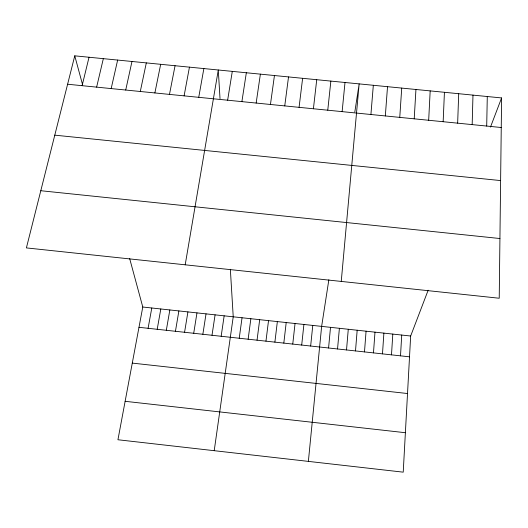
<?xml version="1.0" encoding="UTF-8"?>
<svg xmlns="http://www.w3.org/2000/svg" width="528" height="528" viewBox="0 0 528 528"><rect width="100%" height="100%" fill="white"/><g stroke="black" fill="none" stroke-linecap="round" stroke-linejoin="round"><path stroke-width="0.79" d="M501.6 97.937L499.224 298.241L26.4 247.909L74.758 55.836L501.6 97.937L490.466 127.096M486.704 126.06L487.285 96.525M472.171 124.608L472.982 95.119M457.657 123.163L458.7 93.707M443.157 121.717L444.431 92.301M428.677 120.272L430.181 90.895M428.155 290.228L410.659 336.019L403.227 472.164L117.935 439.751L142.778 307.019L129.631 258.456M414.209 118.826L415.945 89.489M400.508 355.839L401.729 335.056M391.492 354.856L392.806 334.092M382.483 353.872L383.889 333.122M399.762 117.388L401.722 88.09M373.481 352.889L374.979 332.158M364.485 351.912L366.069 331.195M385.328 115.942L387.519 86.684M355.502 350.929L357.172 330.231M370.913 114.503L373.329 85.285M346.52 349.952L348.275 329.267M337.544 348.968L339.392 328.304M341.246 281.424L359.159 83.886L354.803 112.055M328.574 347.992L330.508 327.347M308.372 461.386L321.638 326.383L328.852 279.774M342.131 111.632L345.002 82.493M310.655 346.038L312.767 325.42M327.763 110.2L330.858 81.094M301.699 345.061L303.904 324.463M292.756 344.084L295.046 323.506M313.408 108.768L316.734 79.702M283.82 343.108L286.202 322.549M274.89 342.137L277.358 321.585M299.072 107.336L302.623 78.309M265.96 341.161L268.521 320.635M284.75 105.91L288.526 76.923M257.044 340.19L259.684 319.678M248.134 339.214L250.859 318.721M270.448 104.478L274.448 75.53M239.224 338.243L242.042 317.764M214.216 450.688L233.231 316.813L230.353 269.293M221.159 336.27L224.156 315.83M256.159 103.052L260.383 74.144M212.005 335.273L215.087 314.846M241.89 101.627L246.338 72.758M202.851 334.277L206.026 313.863M193.71 333.28L196.97 312.886M227.634 100.208L232.3 71.372M184.569 332.284L187.922 311.903M175.441 331.287L178.88 310.926M185.196 264.812L218.288 69.993L220.018 98.611M166.313 330.29L169.844 309.949M157.199 329.294L160.816 308.972M198.739 97.324L203.861 68.567M148.084 328.304L151.793 307.996M184.1 95.865L189.446 67.148M169.481 94.406L175.058 65.729M154.876 92.948L160.677 64.31M140.29 91.489L146.315 62.891M125.723 90.037L131.974 61.479M111.17 88.585L117.645 60.067M96.631 87.133L103.336 58.654M82.111 85.688L89.034 57.242M67.604 84.236L501.25 127.512M54.787 135.161L500.623 180.576M40.801 190.72L499.93 238.524M142.778 307.019L410.659 336.019M138.983 327.307L409.523 356.822M132.284 363.099L407.524 393.525M125.129 401.306L405.379 432.716M74.758 55.836L82.632 84.902"/></g></svg>
